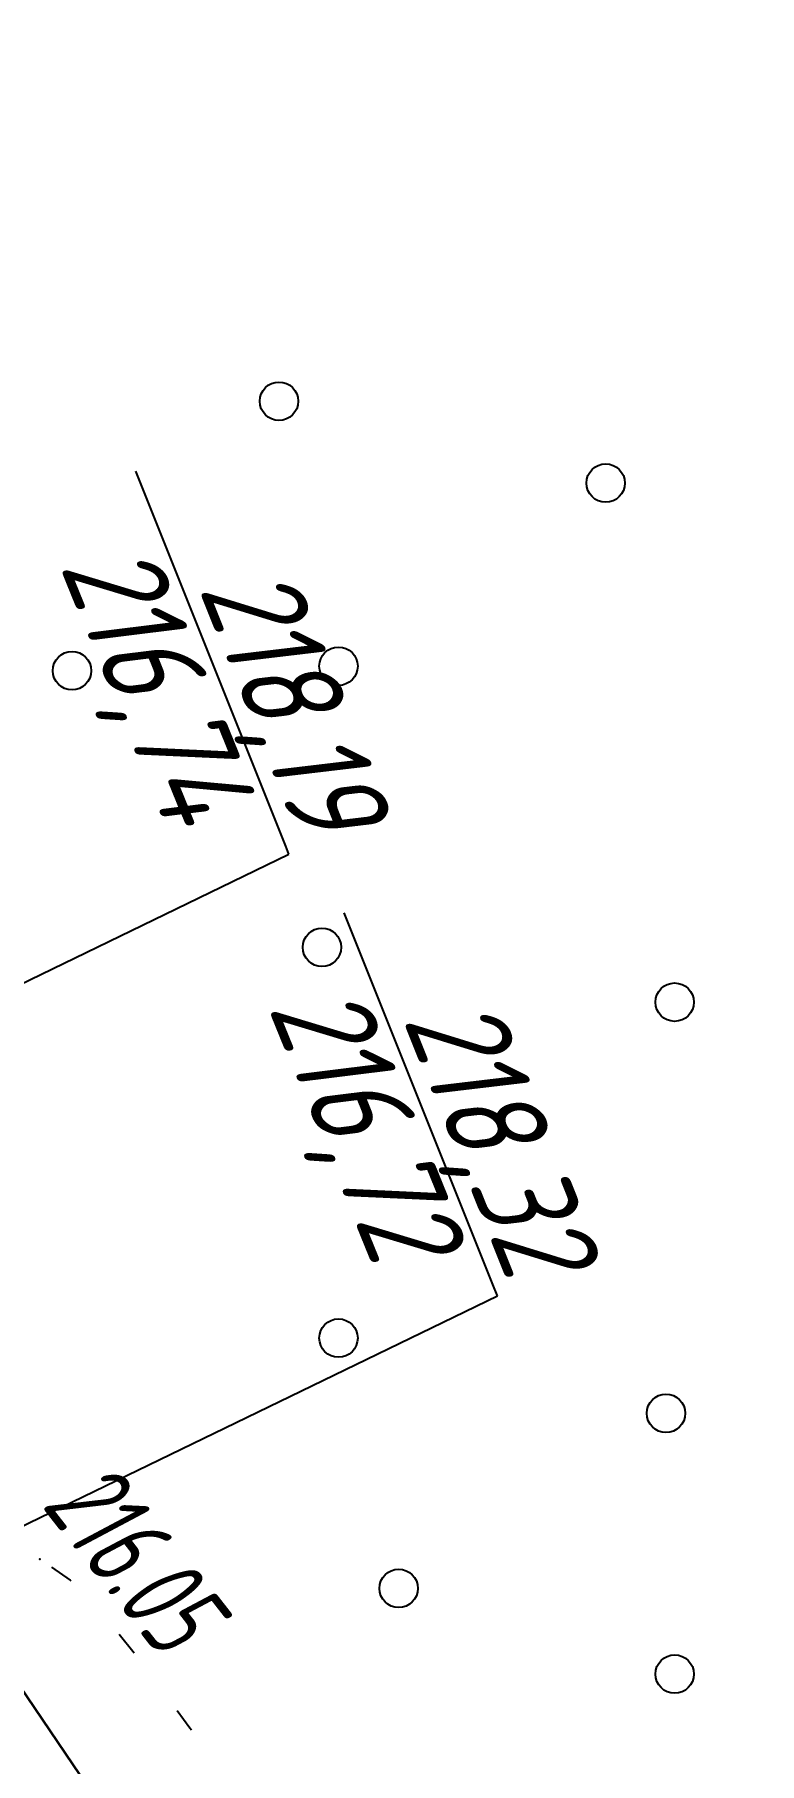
# Model space of a CAD drawing. Header units: millimetres. Extents: x -1799 to 6962, y -1020 to 4121.
# Drawn here: x 1409.7 to 1439.9, y 2752.9 to 2825 of the extents above; entities that cross this region are included whole.
import ezdxf
from ezdxf import colors
from ezdxf.entities.mleader import LeaderData, LeaderLine
from ezdxf.math import Vec2, Vec3

# ---------------------------------------------------------------- set-up
doc = ezdxf.new("R2010")
doc.units = ezdxf.units.MM
doc.linetypes.add('CONTI', pattern=[0])
doc.layers.add('10', color=1, linetype='Continuous', lineweight=35)
doc.layers.add('Отметки', color=5, linetype='Continuous', lineweight=30)
for name, color, linetype in [('PI_OTDEFAULT', 172, 'CONTI'), ('PI_TTDEFAULT', 5, 'CONTI'), ('SIT_LDEFAULT', 7, 'CONTI'), ('ZAPSKDEFAULT', 7, 'CONTI')]:
    doc.layers.add(name, color=color, linetype=linetype)
doc.styles.add('eskd', font='spds.shx', dxfattribs={"width": 1.2, "oblique": 15})
doc.styles.add('ГОСТ', font='', dxfattribs={"oblique": 15, "height": 4})
doc.styles.get('ГОСТ').set_extended_font_data('GOST type A')

# ---------------------------------------------------------------- blocks, each defined once
blk = doc.blocks.new('BL_2002')
at = {"color": 0}
blk.add_circle((0, 0), 0.8, dxfattribs=at)
blk = doc.blocks.new('_None')

msp = doc.modelspace()

# ---------------------------------------------------------------- linework, layer by layer
at = {"layer": '10'}
msp.add_lwpolyline([(1030.225964376537, 3025.883480735508), (1104.975964376537, 3010.613480735024), (1151.695964376277, 3001.473480735359), (1215.755964376332, 2988.703480734875), (1216.365964376668, 2994.403480735061), (1243.415964376481, 2984.293480734726), (1269.335964376407, 2968.883480735508), (1297.015964376575, 2945.023480735173), (1332.735964376314, 2904.56348073521), (1362.135964376686, 2858.923480734614), (1384.095964376649, 2811.273480735173), (1401.175964376258, 2767.783480734949), (1401.175964376258, 2767.783480734949), (1485.925964376258, 2642.503480734688), (1601.055964376612, 2507.033480734949), (1669.735964376314, 2453.013480735396), (1726.415964376481, 2400.56348073521)], dxfattribs=at)
at = {"layer": 'PI_TTDEFAULT', "color": 5}
msp.add_point((1409.911700376435, 2761.429215735209, 216.049), dxfattribs=at)
at = {"layer": 'SIT_LDEFAULT', "color": 7}
for p, q in [((1410.391700376416, 2761.099213735585), (1411.181700376395, 2760.549218735111)), ((1411.181700376395, 2760.549218735111), (1411.201700376414, 2760.51921173503)), ((1413.221700376433, 2758.299218735111), (1413.841700376428, 2757.51921173503)), ((1415.631700376407, 2755.119217735169), (1416.161700376435, 2754.399216735189)), ((1416.161700376435, 2754.399216735189), (1416.221700376433, 2754.309212735307))]:
    msp.add_line(p, q, dxfattribs=at)

# ---------------------------------------------------------------- block references
at = {"layer": 'ZAPSKDEFAULT', "color": 7, "rotation": 307.9999999999999}
for p in [(1419.872000376412, 2809.682227735792), (1433.47958637641, 2806.269809735392), (1422.351700376437, 2798.639214735863), (1411.251169376434, 2798.452875734692), (1421.66092237639, 2786.924478735228), (1436.351700376437, 2784.639214735863), (1422.351700376437, 2770.639214735863), (1435.991348376449, 2767.505082735245), (1424.857348376428, 2760.210630734836), (1436.351700376437, 2756.639214735863)]:
    msp.add_blockref('BL_2002', p, dxfattribs=at)

# ---------------------------------------------------------------- texts
at = {"layer": 'PI_OTDEFAULT', "color": 172, "style": 'eskd', "oblique": 10, "width": 0.8}
msp.add_text('216.05', height=3.5, rotation=307.9999999999999, dxfattribs=at).set_placement((1409.944111376428, 2763.668641735253))
at = {"layer": 'Отметки', "color": 0, "style": 'ГОСТ', "oblique": 15}
for s, p in [('216,74', (1410.719681547265, 2802.820970640902, 126.574)), ('216,72', (1419.400910153005, 2784.418575138238, 126.574))]:
    msp.add_text(s, height=4, rotation=292.0896325525659, dxfattribs=at).set_placement(p)

# ---------------------------------------------------------------- leaders
at = {"layer": 'Отметки', "ltscale": 0.2}
ml = msp.add_multileader_mtext('Standard', dxfattribs=at)
ml.set_content('218,19', color=256, style='ГОСТ')
ml.set_leader_properties()
ml.set_arrow_properties(name='NONE')
ml.build(insert=Vec2(0, 0))
ml.multileader.update_dxf_attribs({"text_left_attachment_type": 6, "text_right_attachment_type": 6, "dogleg_length": 0.36, "arrow_head_size": 2})
ctx = ml.context
ctx.base_point, ctx.arrow_head_size, ctx.landing_gap_size, ctx.plane_origin, ctx.plane_x_axis, ctx.plane_y_axis = Vec3(1413.171630147601, 2808.617569619058), 2, 0, Vec3(1359.507300265288, 2757.121897283395), Vec3(0.3709865592511069, -0.9286382357274684), Vec3(0.9286382357274684, 0.3709865592511069)
ctx.left_attachment, ctx.right_attachment, ctx.text_align_type = 6, 6, 2
notes = []
notes.append((ctx, [(1, (1, 1, 0), (1420.288430347175, 2790.803089238157), (-0.3709865592511067, 0.9286382357274684), 0.3600000000000002, [(0, [(1386.372061665325, 2774.369149096695)], 0, [])])]))
ctx.mtext.insert, ctx.mtext.text_direction, ctx.mtext.rotation, ctx.mtext.alignment, ctx.mtext.line_spacing_style, ctx.mtext.flow_direction = Vec3(1424.42700934248, 2792.844096283813), Vec3(0.3709865592511069, -0.9286382357274684), 5.092460147924585, 3, 2, 5
ml = msp.add_multileader_mtext('Standard', dxfattribs=at)
ml.set_content('218,32', color=256, style='ГОСТ')
ml.set_leader_properties()
ml.set_arrow_properties(name='NONE')
ml.build(insert=Vec2(0, 0))
ml.multileader.update_dxf_attribs({"text_left_attachment_type": 6, "text_right_attachment_type": 6, "dogleg_length": 0.36, "arrow_head_size": 2})
ctx = ml.context
ctx.base_point, ctx.arrow_head_size, ctx.landing_gap_size, ctx.plane_origin, ctx.plane_x_axis, ctx.plane_y_axis = Vec3(1421.518472610997, 2791.052195699883), 2, 0, Vec3(1368.188528871027, 2738.719501780731), Vec3(0.3709865592511069, -0.9286382357274684), Vec3(0.9286382357274684, 0.3709865592511069)
ctx.left_attachment, ctx.right_attachment, ctx.text_align_type = 6, 6, 2
notes.append((ctx, [(1, (1, 1, 0), (1428.969658952914, 2772.400693735492), (-0.3709865592511067, 0.9286382357274684), 0.3600000000000002, [(0, [(1395.053290271064, 2755.966753594031)], 0, [])])]))
ctx.mtext.insert, ctx.mtext.text_direction, ctx.mtext.rotation, ctx.mtext.alignment, ctx.mtext.line_spacing_style, ctx.mtext.flow_direction = Vec3(1433.10823794822, 2774.441700781149), Vec3(0.3709865592511069, -0.9286382357274684), 5.092460147924585, 3, 2, 5
for ctx, leaders in notes:
    for number, flags, end, landing, length, lines in leaders:
        leader = LeaderData()
        leader.index, (leader.has_last_leader_line, leader.has_dogleg_vector, leader.attachment_direction) = number, flags
        leader.last_leader_point, leader.dogleg_vector, leader.dogleg_length = Vec3(end), Vec3(landing), length
        for number, points, colour, breaks in lines:
            line = LeaderLine()
            line.index, line.vertices, line.color, line.breaks = number, Vec3.list(points), colors.encode_raw_color(colour), breaks
            leader.lines.append(line)
        ctx.leaders.append(leader)

doc.saveas('drawing.dxf')
